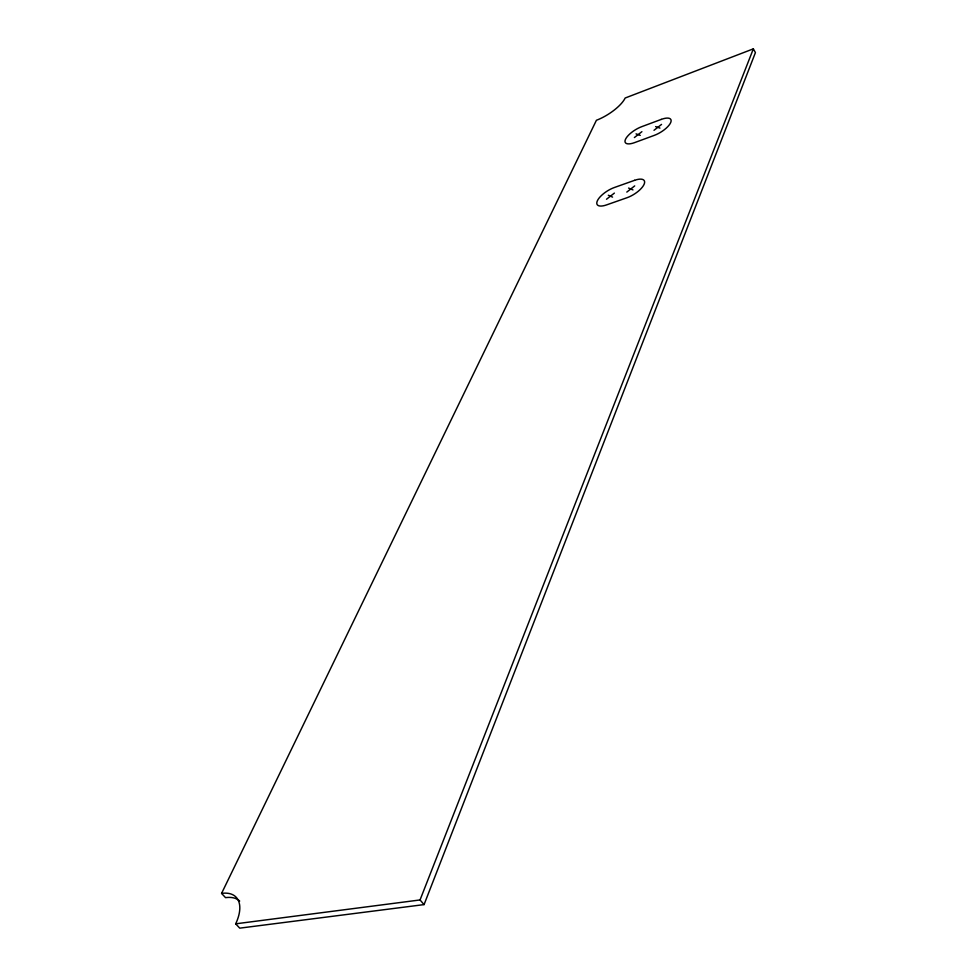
<?xml version="1.0" encoding="UTF-8"?>
<svg xmlns="http://www.w3.org/2000/svg" width="977" height="977" viewBox="0 0 977 977"><rect width="100%" height="100%" fill="white"/><g stroke="black" fill="none" stroke-linecap="round" stroke-linejoin="round"><path stroke-width="1.47" d="M424.067 904.604L755.429 52.599L753.352 48.85L625.158 98.018A26.367 9.233 -32.1 0 1 596.41 120.281L221.571 893.405A44.038 22.654 -45.5 0 1 235.677 923.827L239.744 928.15L424.067 904.604L420.049 899.951L235.677 923.827M420.049 899.951L753.352 48.85M626.807 192.09L634.708 185.899M606.509 199.247L614.374 193.092M634.378 137.549L641.889 131.687M654.004 130.295L661.551 124.409M655.628 126.607L659.939 128.097M636.039 133.861L640.24 135.376M628.577 188.06L632.962 189.917M608.317 195.229L612.567 197.11M221.571 893.405L225.553 897.655A43.965 22.727 -45.6 0 1 239.67 901.05M661.258 119.402L641.706 126.68A15.107 5.581 -31.7 0 0 625.488 139.332A15.107 5.581 -31.7 0 0 634.525 142.642L654.248 135.388A15.229 5.654 -31.5 0 0 670.662 122.626A15.229 5.654 -31.5 0 0 661.258 119.402M634.562 180.33L614.338 187.523A15.73 6.106 -32.3 0 0 597.35 200.835A15.73 6.106 -32.3 0 0 606.497 204.926L626.916 197.757A15.852 6.18 -32 0 0 644.099 184.323A15.852 6.18 -32 0 0 634.562 180.33"/></g></svg>
